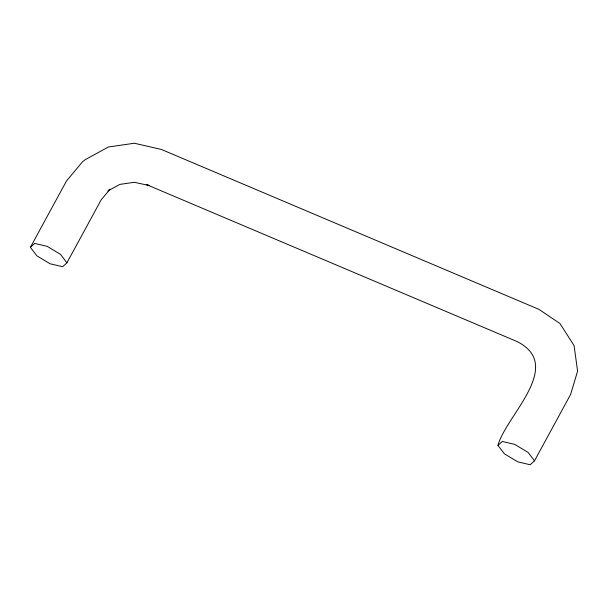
<?xml version="1.0" encoding="UTF-8"?>
<svg xmlns="http://www.w3.org/2000/svg" width="608" height="608" viewBox="0 0 608 608"><rect width="100%" height="100%" fill="white"/><g stroke="black" fill="none" stroke-linecap="round" stroke-linejoin="round"><path stroke-width="0.91" d="M108.536 190.304L110.002 189.248L101.202 199.781L66.926 262.808L62.632 266.707L50.152 263.796L36.807 255.77L30.4 247.334L66.477 180.994L82.741 161.53L85.682 159.418L108.422 146.992L134.376 143.245L161.409 149.462L539.06 309.419L559.96 323.517L574.066 345.572L577.6 371.131L570.57 394.508L534.493 460.849L530.199 464.755L517.72 461.837L504.366 453.811L497.967 445.375C505.712 415.933 564.923 365.765 517.142 341.582L146.688 184.672L149.097 185.432M30.4 247.334L34.694 243.428L47.173 246.346L60.526 254.372L66.926 262.808M497.967 445.375L502.261 441.469L514.74 444.387L528.086 452.413L534.493 460.849M107.867 190.927L119.814 184.399L134.36 182.294L148.983 185.486"/></g></svg>
